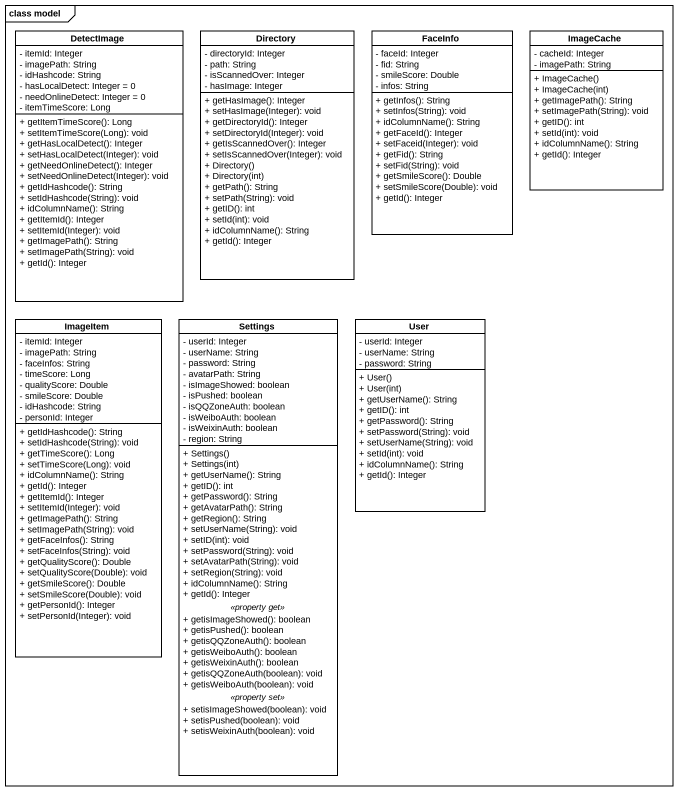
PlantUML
@startuml
mainframe class model
hide circle
hide empty members
skinparam classAttributeIconSize 0
class DetectImage {
  - itemId: Integer
  - imagePath: String
  - idHashcode: String
  - hasLocalDetect: Integer = 0
  - needOnlineDetect: Integer = 0
  - itemTimeScore: Long
  + getItemTimeScore(): Long
  + setItemTimeScore(Long): void
  + getHasLocalDetect(): Integer
  + setHasLocalDetect(Integer): void
  + getNeedOnlineDetect(): Integer
  + setNeedOnlineDetect(Integer): void
  + getIdHashcode(): String
  + setIdHashcode(String): void
  + idColumnName(): String
  + getItemId(): Integer
  + setItemId(Integer): void
  + getImagePath(): String
  + setImagePath(String): void
  + getId(): Integer
}
class Directory {
  - directoryId: Integer
  - path: String
  - isScannedOver: Integer
  - hasImage: Integer
  + getHasImage(): Integer
  + setHasImage(Integer): void
  + getDirectoryId(): Integer
  + setDirectoryId(Integer): void
  + getIsScannedOver(): Integer
  + setIsScannedOver(Integer): void
  + Directory()
  + Directory(int)
  + getPath(): String
  + setPath(String): void
  + getID(): int
  + setId(int): void
  + idColumnName(): String
  + getId(): Integer
}
class FaceInfo {
  - faceId: Integer
  - fid: String
  - smileScore: Double
  - infos: String
  + getInfos(): String
  + setInfos(String): void
  + idColumnName(): String
  + getFaceId(): Integer
  + setFaceid(Integer): void
  + getFid(): String
  + setFid(String): void
  + getSmileScore(): Double
  + setSmileScore(Double): void
  + getId(): Integer
}
class ImageCache {
  - cacheId: Integer
  - imagePath: String
  + ImageCache()
  + ImageCache(int)
  + getImagePath(): String
  + setImagePath(String): void
  + getID(): int
  + setId(int): void
  + idColumnName(): String
  + getId(): Integer
}
class ImageItem {
  - itemId: Integer
  - imagePath: String
  - faceInfos: String
  - timeScore: Long
  - qualityScore: Double
  - smileScore: Double
  - idHashcode: String
  - personId: Integer
  + getIdHashcode(): String
  + setIdHashcode(String): void
  + getTimeScore(): Long
  + setTimeScore(Long): void
  + idColumnName(): String
  + getId(): Integer
  + getItemId(): Integer
  + setItemId(Integer): void
  + getImagePath(): String
  + setImagePath(String): void
  + getFaceInfos(): String
  + setFaceInfos(String): void
  + getQualityScore(): Double
  + setQualityScore(Double): void
  + getSmileScore(): Double
  + setSmileScore(Double): void
  + getPersonId(): Integer
  + setPersonId(Integer): void
}
class Settings {
  - userId: Integer
  - userName: String
  - password: String
  - avatarPath: String
  - isImageShowed: boolean
  - isPushed: boolean
  - isQQZoneAuth: boolean
  - isWeiboAuth: boolean
  - isWeixinAuth: boolean
  - region: String
  --
  + Settings()
  + Settings(int)
  + getUserName(): String
  + getID(): int
  + getPassword(): String
  + getAvatarPath(): String
  + getRegion(): String
  + setUserName(String): void
  + setID(int): void
  + setPassword(String): void
  + setAvatarPath(String): void
  + setRegion(String): void
  + idColumnName(): String
  + getId(): Integer
  .. <<property get>> ..
  + getisImageShowed(): boolean
  + getisPushed(): boolean
  + getisQQZoneAuth(): boolean
  + getisWeiboAuth(): boolean
  + getisWeixinAuth(): boolean
  + getisQQZoneAuth(boolean): void
  + getisWeiboAuth(boolean): void
  .. <<property set>> ..
  + setisImageShowed(boolean): void
  + setisPushed(boolean): void
  + setisWeixinAuth(boolean): void
}
class User {
  - userId: Integer
  - userName: String
  - password: String
  + User()
  + User(int)
  + getUserName(): String
  + getID(): int
  + getPassword(): String
  + setPassword(String): void
  + setUserName(String): void
  + setId(int): void
  + idColumnName(): String
  + getId(): Integer
}
@enduml
